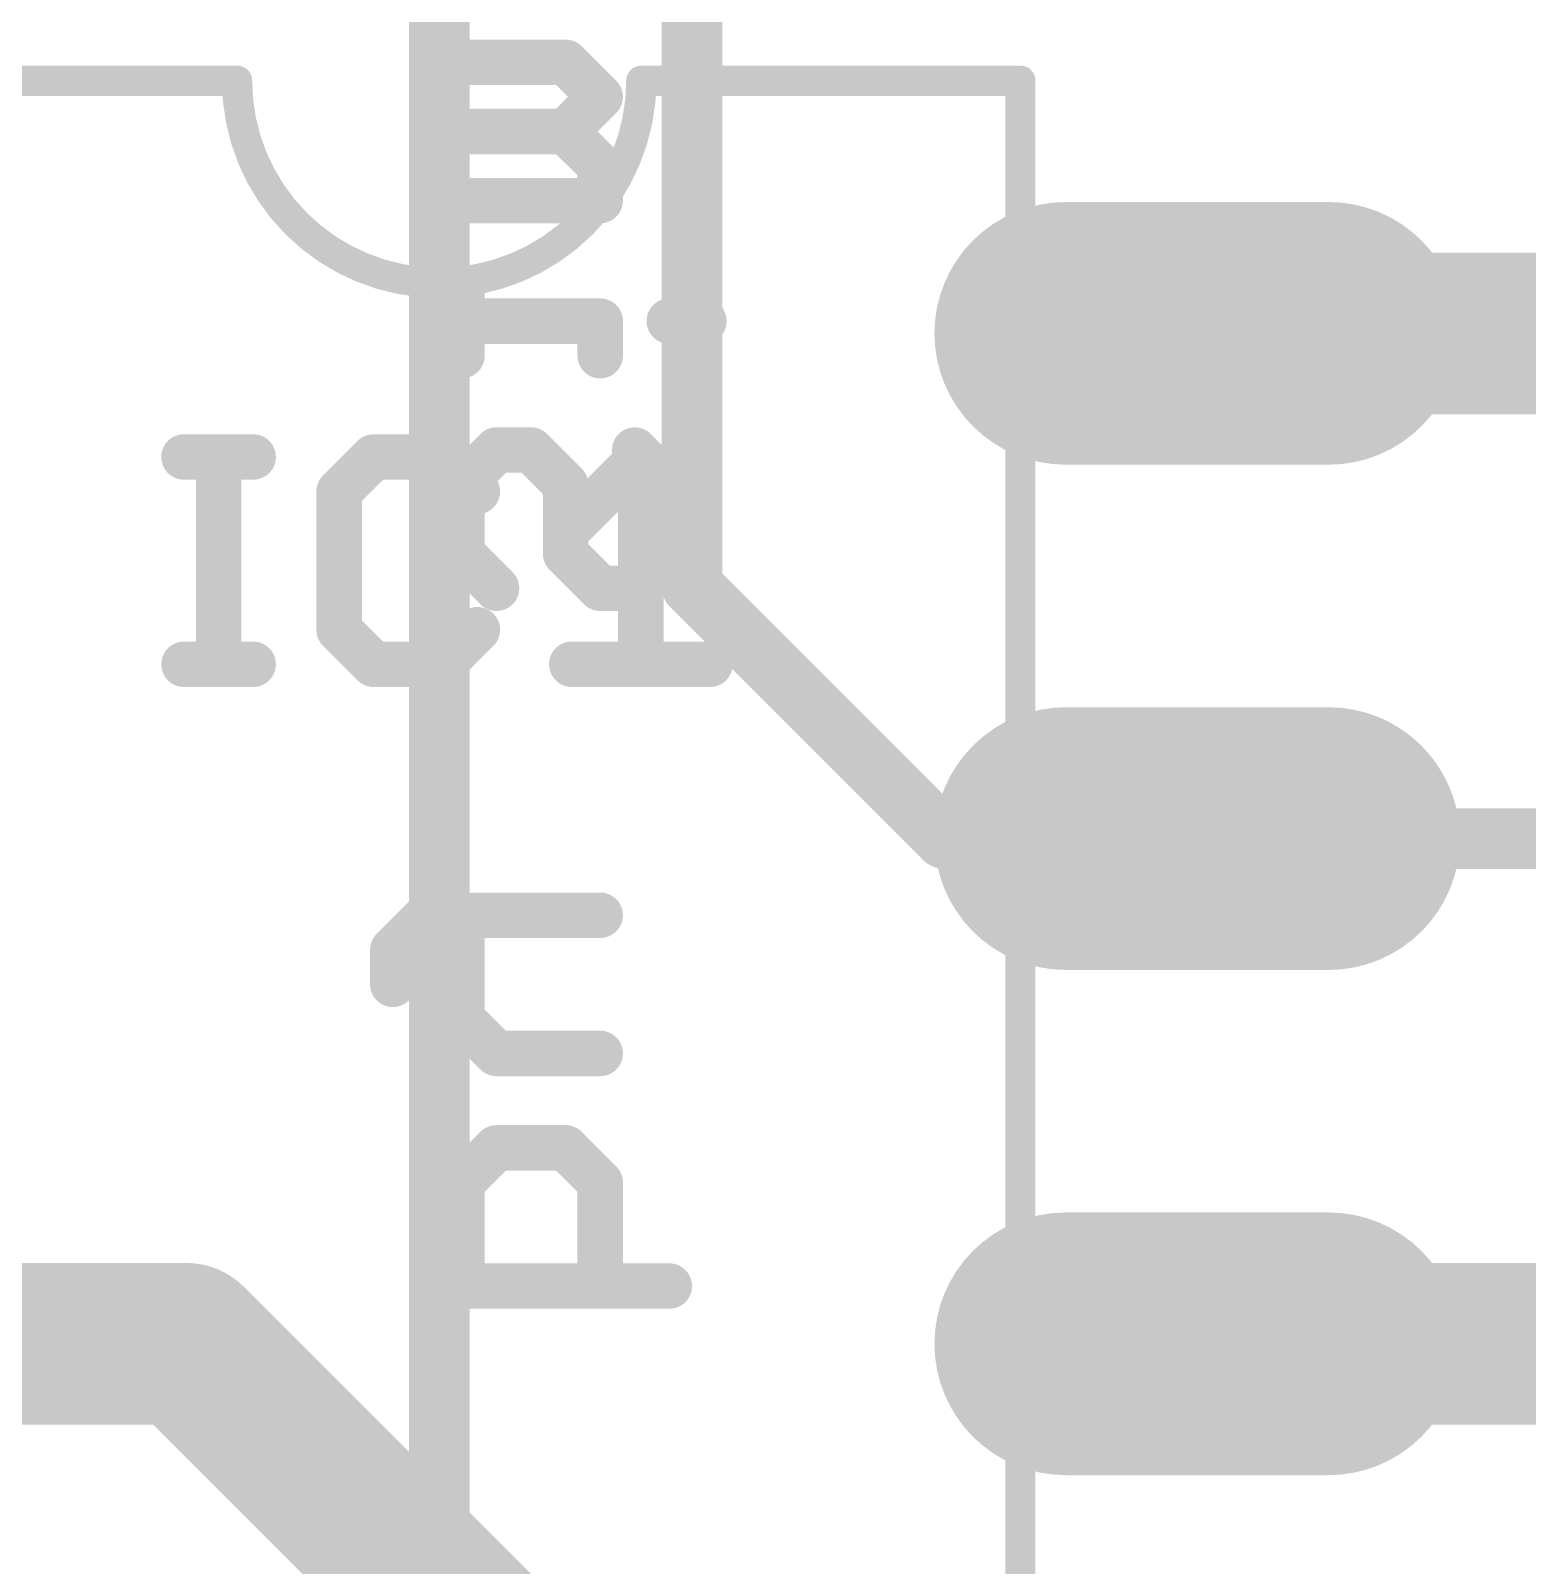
# Model space of a CAD drawing. Extents: x -0.1 to 52.8, y -11.4 to 50.9.
# Drawn here: x 18.27 to 25.79, y 21.75 to 29.46 of the extents above; entities that cross this region are included whole.
import ezdxf

# ---------------------------------------------------------------- set-up
doc = ezdxf.new("R2010")
doc.units = 0
for name, color, linetype in [('1', 12, 'CONTINUOUS'), ('16', 132, 'CONTINUOUS'), ('17', 110, 'CONTINUOUS'), ('21', 41, 'CONTINUOUS'), ('22', 40, 'CONTINUOUS')]:
    doc.layers.add(name, color=color, linetype=linetype)

# ---------------------------------------------------------------- blocks, each defined once
blk = doc.blocks.new('LONGP100')
at = {"const_width": 1}
blk.add_lwpolyline([(-0.5, 0), (0.5, 0)], dxfattribs=at)
at = {"const_width": 0.5}
for points in [[(-0.5, 0.25, 1), (-0.5, -0.25)], [(0.5, -0.25, 1), (0.5, 0.25)]]:
    blk.add_lwpolyline(points, format="xyb", dxfattribs=at)

msp = doc.modelspace()

# ---------------------------------------------------------------- linework, layer by layer
at = {"layer": '1'}
for points, const_width in [([(20.32, 19.05), (20.32, 40.64)], 0.3048), ([(21.59, 35.56), (21.59, 26.67)], 0.3048), ([(29.21, 27.94), (24.13, 27.94)], 0.8128), ([(21.59, 26.67), (22.86, 25.4)], 0.3048), ([(22.86, 25.4), (24.13, 25.4)], 0.3048), ([(27.94, 25.4), (24.13, 25.4)], 0.3048)]:
    msp.add_lwpolyline(points, dxfattribs=dict(at, const_width=const_width))
for points, const_width in [([(24.13, 28.1432, 1), (24.13, 27.7368)], 0.4064), ([(21.6439, 26.7239, 1), (21.5361, 26.6161)], 0.1524), ([(21.5138, 26.67, 1), (21.6662, 26.67)], 0.1524), ([(22.86, 25.4762, 1), (22.86, 25.3238)], 0.1524), ([(24.13, 25.4762, 1), (24.13, 25.3238)], 0.1524), ([(24.13, 25.3238, 1), (24.13, 25.4762)], 0.1524), ([(22.8061, 25.3461, 1), (22.9139, 25.4539)], 0.1524)]:
    msp.add_lwpolyline(points, format="xyb", dxfattribs=dict(at, const_width=const_width))
at = {"layer": '16', "const_width": 0.8128}
for points in [[(19.05, 22.86), (16.51, 22.86)], [(21.59, 20.32), (19.05, 22.86)], [(26.67, 22.86), (24.13, 22.86)]]:
    msp.add_lwpolyline(points, dxfattribs=at)
at = {"layer": '16', "const_width": 0.4064}
for points in [[(19.1937, 23.0037, 1), (18.9063, 22.7163)], [(19.05, 22.6568, 1), (19.05, 23.0632)], [(24.13, 23.0632, 1), (24.13, 22.6568)]]:
    msp.add_lwpolyline(points, format="xyb", dxfattribs=at)
at = {"layer": '21'}
for points, const_width in [([(17.399, 29.21), (19.304, 29.21)], 0.1524), ([(23.241, 29.21), (21.336, 29.21)], 0.1524), ([(23.241, 8.89), (23.241, 29.21)], 0.1524), ([(19.0373, 27.3186), (19.3847, 27.3186)], 0.2286), ([(19.211, 26.2763), (19.211, 27.3186)], 0.2286), ([(19.9906, 27.3186), (19.8169, 27.1449)], 0.2286), ([(20.338, 27.3186), (19.9906, 27.3186)], 0.2286), ([(20.5118, 27.1449), (20.338, 27.3186)], 0.2286), ([(20.9863, 26.9712), (21.3337, 27.3186)], 0.2286), ([(21.3337, 27.3186), (21.3337, 26.2763)], 0.2286), ([(19.8169, 27.1449), (19.8169, 26.45)], 0.2286), ([(19.8169, 26.45), (19.9906, 26.2763)], 0.2286), ([(20.338, 26.2763), (20.5118, 26.45)], 0.2286), ([(19.0373, 26.2763), (19.3847, 26.2763)], 0.2286), ([(19.9906, 26.2763), (20.338, 26.2763)], 0.2286), ([(20.9863, 26.2763), (21.6812, 26.2763)], 0.2286)]:
    msp.add_lwpolyline(points, dxfattribs=dict(at, const_width=const_width))
for points, const_width in [([(19.304, 29.21, 1), (21.336, 29.21)], 0.1524), ([(19.3421, 29.21, 1), (19.2659, 29.21)], 0.0762), ([(19.304, 29.1719, 1), (19.304, 29.2481)], 0.0762), ([(21.336, 29.2481, 1), (21.336, 29.1719)], 0.0762), ([(21.3741, 29.21, 1), (21.2979, 29.21)], 0.0762), ([(23.2791, 29.21, 1), (23.2029, 29.21)], 0.0762), ([(23.241, 29.1719, 1), (23.241, 29.2481)], 0.0762), ([(19.0373, 27.3757, 1), (19.0373, 27.2614)], 0.1143), ([(19.2682, 27.3186, 1), (19.1539, 27.3186)], 0.1143), ([(19.3847, 27.2614, 1), (19.3847, 27.3757)], 0.1143), ([(19.9906, 27.3757, 1), (19.9906, 27.2614)], 0.1143), ([(20.031, 27.2782, 1), (19.9502, 27.359)], 0.1143), ([(20.3785, 27.359, 1), (20.2976, 27.2782)], 0.1143), ([(20.338, 27.2614, 1), (20.338, 27.3757)], 0.1143), ([(21.3909, 27.3186, 1), (21.2766, 27.3186)], 0.1143), ([(21.3741, 27.2782, 1), (21.2933, 27.359)], 0.1143), ([(19.874, 27.1449, 1), (19.7597, 27.1449)], 0.1143), ([(19.7765, 27.1853, 1), (19.8573, 27.1045)], 0.1143), ([(20.4713, 27.1045, 1), (20.5522, 27.1853)], 0.1143), ([(20.9459, 27.0116, 1), (21.0267, 26.9307)], 0.1143), ([(19.8573, 26.4904, 1), (19.7765, 26.4096)], 0.1143), ([(20.5522, 26.4096, 1), (20.4713, 26.4904)], 0.1143), ([(19.7597, 26.45, 1), (19.874, 26.45)], 0.1143), ([(19.0373, 26.3335, 1), (19.0373, 26.2192)], 0.1143), ([(19.3847, 26.2192, 1), (19.3847, 26.3335)], 0.1143), ([(19.9906, 26.3335, 1), (19.9906, 26.2192)], 0.1143), ([(20.338, 26.2192, 1), (20.338, 26.3335)], 0.1143), ([(20.9863, 26.3335, 1), (20.9863, 26.2192)], 0.1143), ([(21.6812, 26.2192, 1), (21.6812, 26.3335)], 0.1143), ([(19.1539, 26.2763, 1), (19.2682, 26.2763)], 0.1143), ([(19.9502, 26.2359, 1), (20.031, 26.3167)], 0.1143), ([(20.2976, 26.3167, 1), (20.3785, 26.2359)], 0.1143), ([(21.2766, 26.2763, 1), (21.3909, 26.2763)], 0.1143)]:
    msp.add_lwpolyline(points, format="xyb", dxfattribs=dict(at, const_width=const_width))
at = {"layer": '22', "const_width": 0.1143}
for points in [[(20.4343, 29.3595, 1), (20.4343, 29.2452)], [(20.9959, 29.3427, 1), (20.915, 29.2619)], [(20.9554, 29.2452, 1), (20.9554, 29.3595)], [(21.1696, 29.0882, 1), (21.0887, 29.169)], [(21.0887, 29.0882, 1), (21.1696, 29.169)], [(20.4343, 29.012, 1), (20.4343, 28.8977)], [(20.9959, 28.9953, 1), (20.915, 28.9145)], [(20.915, 28.9953, 1), (20.9959, 28.9145)], [(20.9554, 28.8977, 1), (20.9554, 29.012)], [(21.1863, 28.7812, 1), (21.072, 28.7812)], [(21.0887, 28.7408, 1), (21.1696, 28.8216)], [(20.4343, 28.6646, 1), (20.4343, 28.5503)], [(21.1292, 28.5503, 1), (21.1292, 28.6646)], [(21.072, 28.6075, 1), (21.1863, 28.6075)], [(20.4915, 28.1753, 1), (20.3772, 28.1753)], [(20.4343, 28.0587, 1), (20.4343, 27.9444)], [(21.1863, 28.0016, 1), (21.072, 28.0016)], [(21.1292, 27.9444, 1), (21.1292, 28.0587)], [(21.4766, 28.0587, 1), (21.4766, 27.9444)], [(21.6503, 27.9444, 1), (21.6503, 28.0587)], [(20.3772, 27.8279, 1), (20.4915, 27.8279)], [(21.072, 27.8279, 1), (21.1863, 27.8279)], [(20.608, 27.4105, 1), (20.608, 27.2962)], [(20.6484, 27.3129, 1), (20.5676, 27.3937)], [(20.8221, 27.3937, 1), (20.7413, 27.3129)], [(20.7817, 27.2962, 1), (20.7817, 27.4105)], [(21.3433, 27.3937, 1), (21.2625, 27.3129)], [(20.4915, 27.1796, 1), (20.3772, 27.1796)], [(20.3939, 27.22, 1), (20.4747, 27.1392)], [(21.0126, 27.1796, 1), (20.8983, 27.1796)], [(20.915, 27.1392, 1), (20.9959, 27.22)], [(21.5337, 27.1796, 1), (21.4194, 27.1796)], [(21.4362, 27.1392, 1), (21.517, 27.22)], [(20.4747, 26.8726, 1), (20.3939, 26.7918)], [(20.9959, 26.8726, 1), (20.915, 26.7918)], [(21.517, 26.7918, 1), (21.4362, 26.8726)], [(20.3772, 26.8322, 1), (20.4915, 26.8322)], [(20.8983, 26.8322, 1), (21.0126, 26.8322)], [(21.4194, 26.8322, 1), (21.5337, 26.8322)], [(21.1292, 26.7156, 1), (21.1292, 26.6013)], [(21.3029, 26.6013, 1), (21.3029, 26.7156)], [(20.5676, 26.6181, 1), (20.6484, 26.6989)], [(21.0887, 26.6181, 1), (21.1696, 26.6989)], [(21.2625, 26.6989, 1), (21.3433, 26.6181)], [(20.2606, 25.0717, 1), (20.2606, 24.9574)], [(20.301, 24.9741, 1), (20.2202, 25.0549)], [(20.4915, 25.0145, 1), (20.3772, 25.0145)], [(21.1292, 24.9574, 1), (21.1292, 25.0717)], [(20.144, 24.8408, 1), (20.0297, 24.8408)], [(20.0465, 24.8812, 1), (20.1273, 24.8004)], [(20.0297, 24.6671, 1), (20.144, 24.6671)], [(20.4747, 24.5338, 1), (20.3939, 24.453)], [(20.3772, 24.4934, 1), (20.4915, 24.4934)], [(20.608, 24.3768, 1), (20.608, 24.2625)], [(20.5676, 24.2793, 1), (20.6484, 24.3601)], [(21.1292, 24.2625, 1), (21.1292, 24.3768)], [(20.608, 23.9023, 1), (20.608, 23.788)], [(20.6484, 23.8047, 1), (20.5676, 23.8855)], [(20.9959, 23.8855, 1), (20.915, 23.8047)], [(20.9554, 23.788, 1), (20.9554, 23.9023)], [(20.4915, 23.6714, 1), (20.3772, 23.6714)], [(20.3939, 23.7118, 1), (20.4747, 23.631)], [(21.1863, 23.6714, 1), (21.072, 23.6714)], [(21.0887, 23.631, 1), (21.1696, 23.7118)], [(20.4343, 23.2074, 1), (20.4343, 23.0931)], [(21.4766, 23.0931, 1), (21.4766, 23.2074)], [(20.3772, 23.1503, 1), (20.4915, 23.1503)], [(21.072, 23.1503, 1), (21.1863, 23.1503)]]:
    msp.add_lwpolyline(points, format="xyb", dxfattribs=at)
at = {"layer": '22', "const_width": 0.2286}
for points in [[(20.9554, 29.3023), (20.4343, 29.3023)], [(21.1292, 29.1286), (20.9554, 29.3023)], [(20.9554, 28.9549), (21.1292, 29.1286)], [(20.9554, 28.9549), (20.4343, 28.9549)], [(21.1292, 28.7812), (20.9554, 28.9549)], [(21.1292, 28.6075), (21.1292, 28.7812)], [(20.4343, 28.6075), (21.1292, 28.6075)], [(20.4343, 27.8279), (20.4343, 28.1753)], [(21.1292, 28.0016), (20.4343, 28.0016)], [(21.1292, 27.8279), (21.1292, 28.0016)], [(21.6503, 28.0016), (21.4766, 28.0016)], [(20.608, 27.3533), (20.4343, 27.1796)], [(20.7817, 27.3533), (20.608, 27.3533)], [(20.9554, 27.1796), (20.7817, 27.3533)], [(21.3029, 27.3533), (21.4766, 27.1796)], [(20.4343, 27.1796), (20.4343, 26.8322)], [(20.9554, 26.8322), (20.9554, 27.1796)], [(21.4766, 27.1796), (21.4766, 26.8322)], [(20.4343, 26.8322), (20.608, 26.6585)], [(21.1292, 26.6585), (20.9554, 26.8322)], [(21.4766, 26.8322), (21.3029, 26.6585)], [(21.3029, 26.6585), (21.1292, 26.6585)], [(20.2606, 25.0145), (20.0869, 24.8408)], [(21.1292, 25.0145), (20.2606, 25.0145)], [(20.4343, 24.4934), (20.4343, 25.0145)], [(20.0869, 24.8408), (20.0869, 24.6671)], [(20.608, 24.3197), (20.4343, 24.4934)], [(21.1292, 24.3197), (20.608, 24.3197)], [(20.4343, 23.6714), (20.608, 23.8451)], [(20.608, 23.8451), (20.9554, 23.8451)], [(20.9554, 23.8451), (21.1292, 23.6714)], [(20.4343, 23.1503), (20.4343, 23.6714)], [(21.1292, 23.6714), (21.1292, 23.1503)], [(21.4766, 23.1503), (20.4343, 23.1503)]]:
    msp.add_lwpolyline(points, dxfattribs=at)

# ---------------------------------------------------------------- block references
at = {"layer": '17', "xscale": 1.3208, "yscale": 1.3208}
for p in [(24.13, 27.94), (24.13, 27.94), (24.13, 25.4), (24.13, 25.4), (24.13, 22.86), (24.13, 22.86)]:
    msp.add_blockref('LONGP100', p, dxfattribs=at)

doc.saveas('drawing.dxf')
